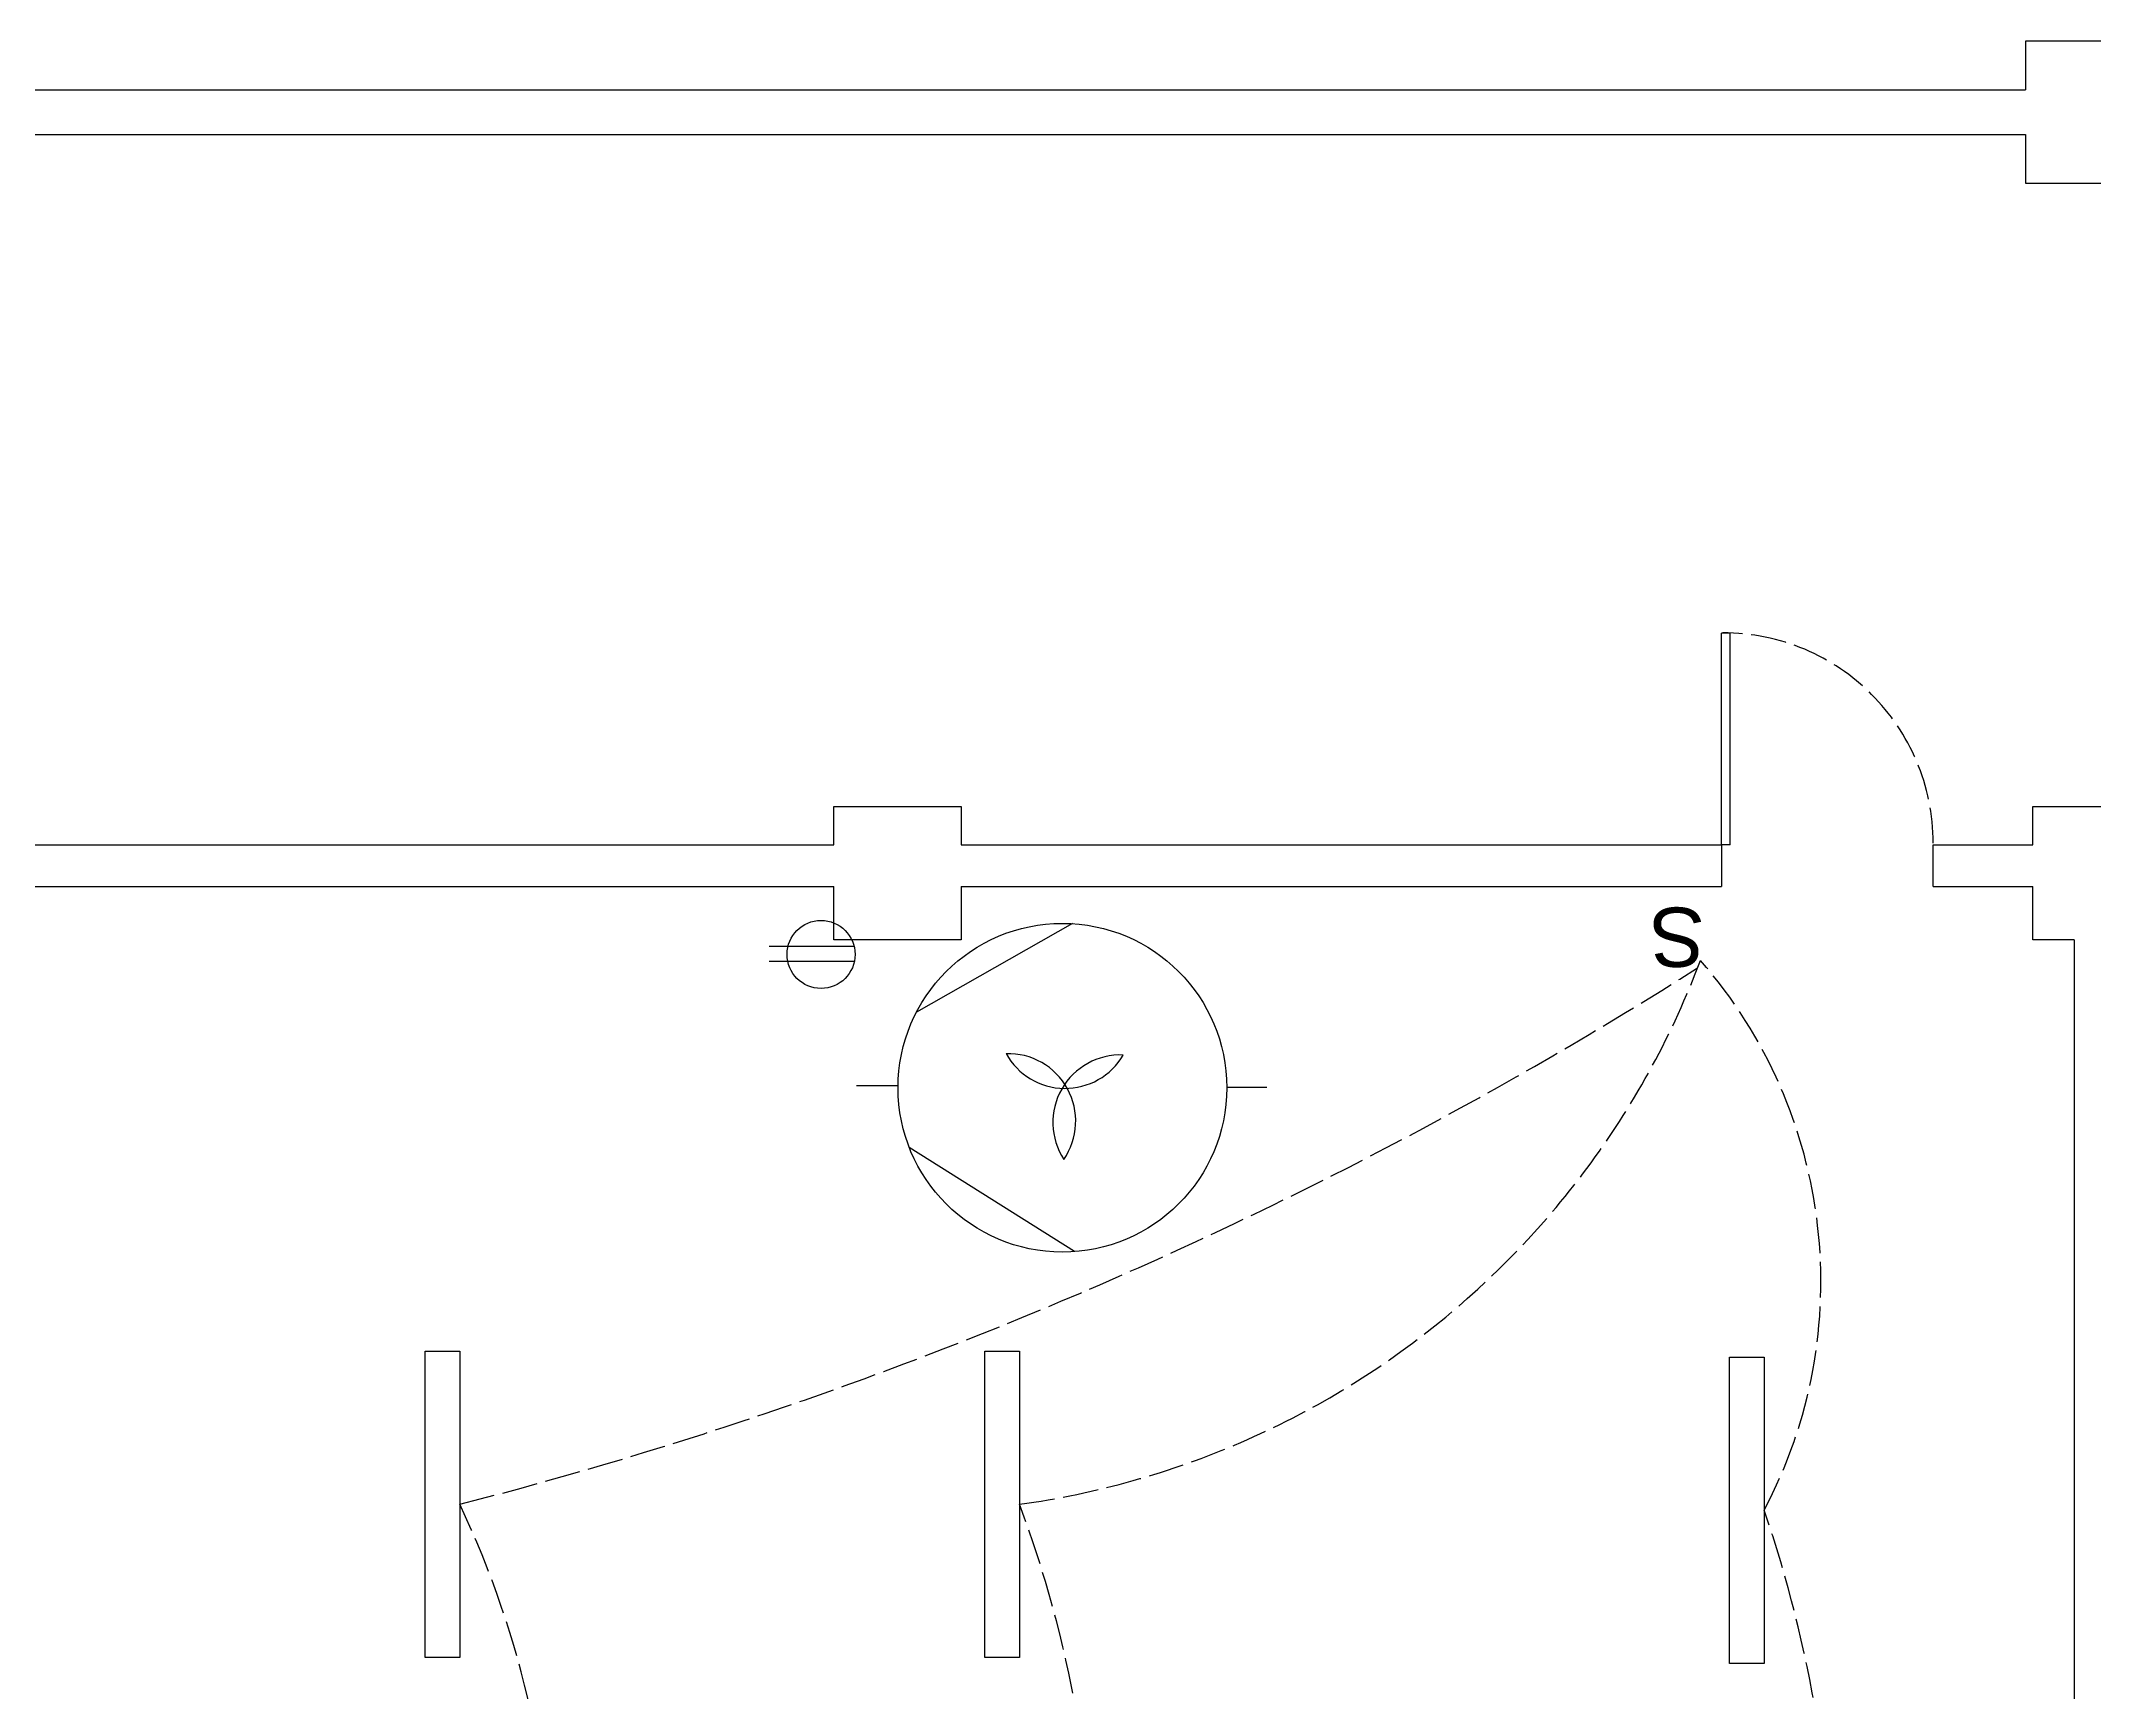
# Model space of a CAD drawing. Header units: centimetres. Extents: x 5373 to 12554, y -7923 to 4675.
# Drawn here: x 9149 to 9842, y -4457 to -3900 of the extents above; entities that cross this region are included whole.
import ezdxf

# ---------------------------------------------------------------- set-up
doc = ezdxf.new("R2010")
doc.units = ezdxf.units.CM
doc.linetypes.add('ACAD_ISO02W100', pattern=[15, 12, -3])
doc.linetypes.add('HIDDEN', pattern=[0.375, 0.25, -0.125])
for name, color, linetype in [('ELCETRICAN HIDDEN', 130, 'HIDDEN'), ('Electrical', 50, 'Continuous'), ('others', 7, 'Continuous')]:
    doc.layers.add(name, color=color, linetype=linetype)
doc.styles.get("Standard").update_dxf_attribs({"font": 'arial.ttf'})

msp = doc.modelspace()

# ---------------------------------------------------------------- linework, layer by layer
for p, q in [((9716.26, -4171), (9716.26, -4099.5)), ((9719.26, -4099.5), (9716.26, -4099.5)), ((9719.26, -4171), (9719.26, -4099.5)), ((9054.5, -4171), (9416.5, -4171)), ((9459.5, -4171), (9716.26, -4171)), ((9787.76, -4171), (9821.5, -4171)), ((9054.5, -4185), (9416.5, -4185)), ((9459.5, -4185), (9716.26, -4185)), ((9787.76, -4185), (9821.5, -4185)), ((9835.41, -4203), (9835.41, -4534.71))]:
    msp.add_line(p, q)
at = {"linetype": 'Continuous'}
for p, q in [((9716.26, -4171), (9716.26, -4185)), ((9719.26, -4171), (9716.26, -4171)), ((9787.76, -4185), (9787.76, -4171))]:
    msp.add_line(p, q, dxfattribs=at)
at = {"linetype": 'ACAD_ISO02W100'}
msp.add_arc((9716.73, -4170.42), 71.07, 0, 90, dxfattribs=at)
at = {"layer": 'Defpoints', "linetype": 'Continuous'}
for points in [[(9416.5, -4171), (9416.5, -4158), (9459.5, -4158), (9459.5, -4171)], [(9821.5, -4171), (9821.5, -4158), (9864.5, -4158), (9864.5, -4171)], [(9459.5, -4185), (9459.5, -4203), (9416.5, -4203), (9416.5, -4185)], [(9835.41, -4203), (9821.5, -4203), (9821.5, -4185)]]:
    msp.add_lwpolyline(points, dxfattribs=at)
at = {"layer": 'ELCETRICAN HIDDEN', "linetype": 'ACAD_ISO02W100'}
for centre, radius, start, end in [((9439.74, -4108.48), 287.94, 277.87682, 339.35952), ((9584.78, -4318.5), 165.09, 332.1145, 41.09205), ((8926.02, -2980.79), 1459.1, 284.4532, 302.41811), ((8994.61, -4533.94), 327.16, 333.77142, 25.3808), ((9107.25, -4533.38), 397.31, 338.57082, 20.58139), ((9326.23, -4535.14), 427.83, 340.1324, 19.01981)]:
    msp.add_arc(centre, radius, start, end, dxfattribs=at)
at = {"layer": 'Electrical', "linetype": 'Continuous'}
for p, q in [((9497.15, -4197.59), (9444.44, -4227.43)), ((9423.38, -4205.31), (9394.64, -4205.31)), ((9423.44, -4210.41), (9394.7, -4210.41)), ((9438.21, -4252.33), (9424.2, -4252.33)), ((9549.23, -4252.82), (9562.7, -4252.82)), ((9497.85, -4308.36), (9442.01, -4273.2))]:
    msp.add_line(p, q, dxfattribs=at)
for points in [[(9290.2, -4341.98), (9290.2, -4445.44), (9278.48, -4445.44), (9278.48, -4341.98)], [(9479.2, -4341.98), (9479.2, -4445.44), (9467.48, -4445.44), (9467.48, -4341.98)], [(9730.7, -4343.98), (9730.7, -4447.44), (9718.98, -4447.44), (9718.98, -4343.98)]]:
    msp.add_lwpolyline(points, close=True, dxfattribs=at)
for centre, radius in [((9412.2, -4207.98), 11.5), ((9493.72, -4253), 55.51)]:
    msp.add_circle(centre, radius, dxfattribs=at)
for centre, start, end in [((9475.41, -4264.29), 325.46862, 91.85896), ((9494.6, -4230.43), 209.04179, 329.60698), ((9513.28, -4264.74), 87.51743, 213.14698)]:
    msp.add_arc(centre, 22.8, start, end, dxfattribs=at)
at = {"layer": 'others'}
for p, q in [((8476, -3916), (9819, -3916)), ((8504.53, -3931), (9819, -3931))]:
    msp.add_line(p, q, dxfattribs=at)
for points in [[(9867, -3916), (9867, -3899.5), (9819, -3899.5), (9819, -3916)], [(9819, -3931), (9819, -3947.5), (9867, -3947.5), (9867, -3931)]]:
    msp.add_lwpolyline(points, dxfattribs=at)

# ---------------------------------------------------------------- texts
at = {"layer": 'Electrical', "linetype": 'Continuous', "insert": (9710.7, -4212.5), "char_height": 0.2, "attachment_point": 1, "rotation": 180}
msp.add_mtext_dynamic_manual_height_columns('s{\\H100x;\\PS}', width=14.7793, gutter_width=1, heights=[0], dxfattribs=at)

doc.saveas('drawing.dxf')
